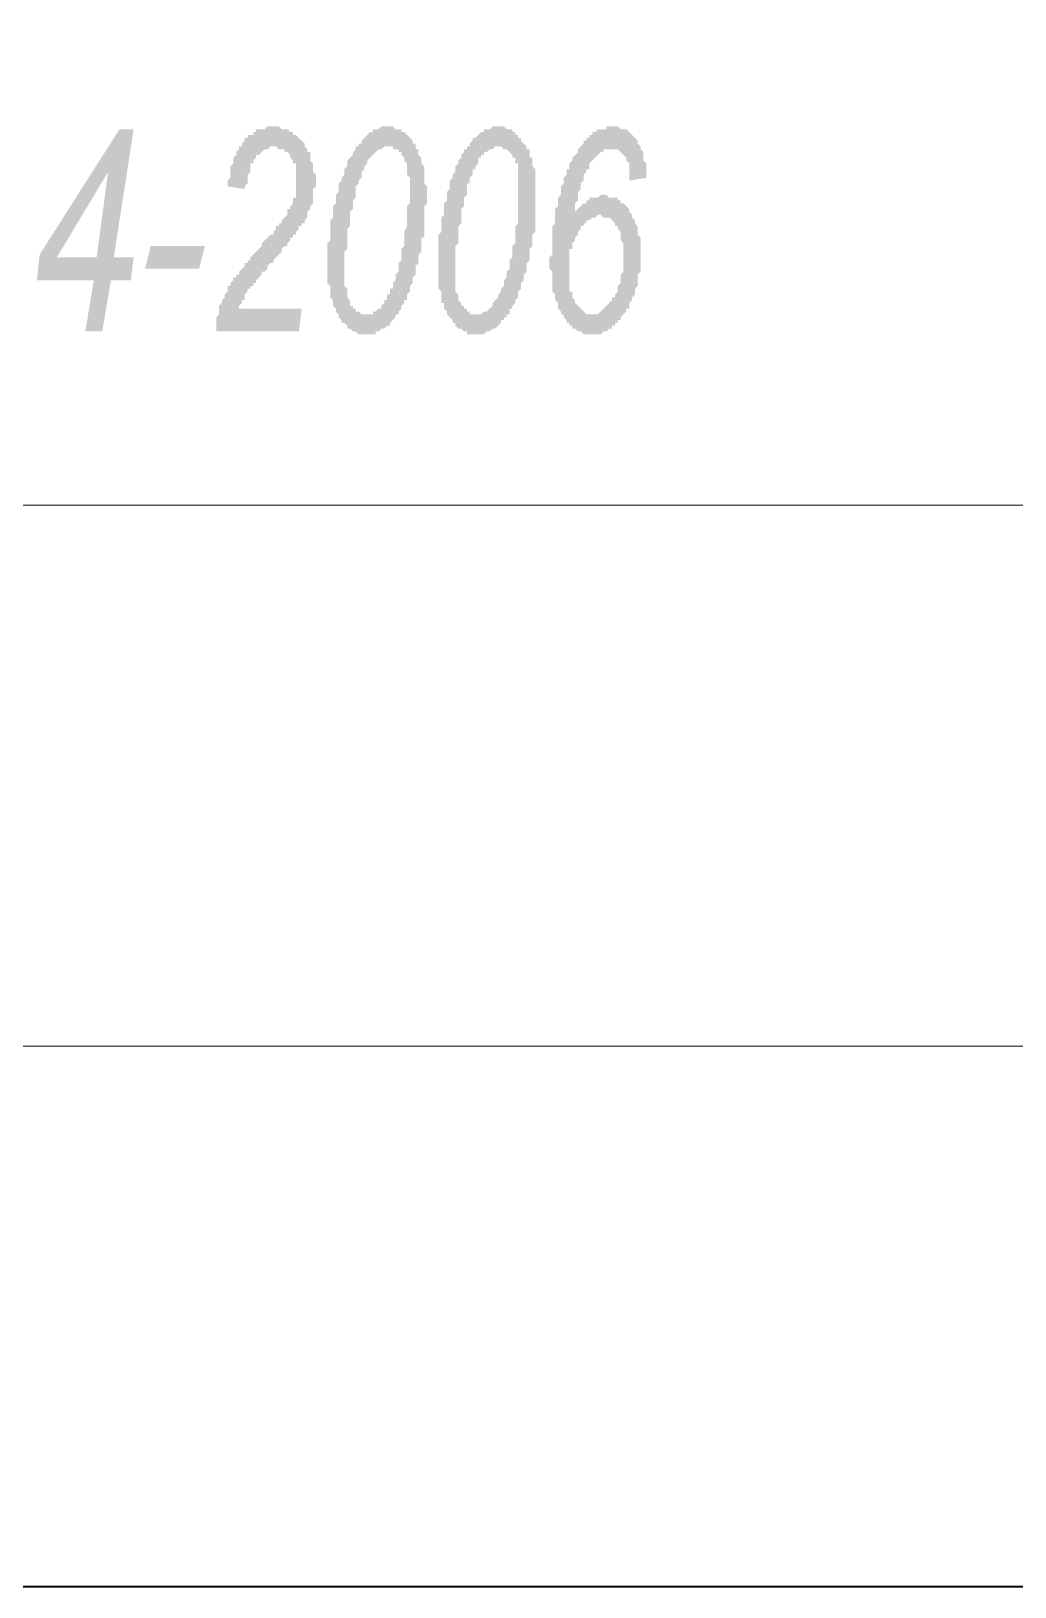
# Model space of a CAD drawing. Header units: millimetres. Extents: x 1372 to 666090, y 1285 to 31551.
# Drawn here: x 534348 to 535789, y 22615 to 24894 of the extents above; entities that cross this region are included whole.
import ezdxf

# ---------------------------------------------------------------- set-up
doc = ezdxf.new("R2010")
doc.units = ezdxf.units.MM
doc.layers.add('PDF _0', color=7, linetype='Continuous')
doc.layers.add('PDF _75-АЗ Штамп', color=7, linetype='Continuous')

msp = doc.modelspace()

# ---------------------------------------------------------------- hatches: boundary and pattern name
at = {"layer": 'PDF _75-АЗ Штамп', "transparency": 33554559}
h = msp.add_hatch(color=256, dxfattribs=at)
h.paths.add_polyline_path([(534427.3, 24454.2), (534439.8, 24529.3), (534356.4, 24529.3), (534360.5, 24566.8), (534477.3, 24750.3), (534498.2, 24750.3), (534469, 24562.6), (534498.2, 24562.6), (534494, 24529.3), (534464.8, 24529.3), (534452.3, 24454.2)], flags=0)
h.paths.add_polyline_path([(534444, 24562.6), (534460.7, 24687.8), (534385.6, 24562.6)], flags=0)
msp.add_hatch(color=256, dxfattribs=at).paths.add_polyline_path([(534619.2, 24454.2), (534619.2, 24458.4), (534619.2, 24462.5), (534619.2, 24466.7), (534619.2, 24470.9), (534619.2, 24475), (534623.3, 24479.2), (534623.3, 24483.4), (534623.3, 24487.6), (534623.3, 24491.7), (534627.5, 24495.9), (534627.5, 24500.1), (534627.5, 24500.1), (534631.7, 24504.2), (534631.7, 24508.4), (534631.7, 24508.4), (534635.8, 24512.6), (534635.8, 24516.8), (534635.8, 24520.9), (534640, 24520.9), (534640, 24525.1), (534644.2, 24529.3), (534644.2, 24533.4), (534648.4, 24533.4), (534648.4, 24533.4), (534648.4, 24537.6), (534652.5, 24537.6), (534652.5, 24541.8), (534652.5, 24541.8), (534656.7, 24546), (534656.7, 24546), (534660.9, 24550.1), (534660.9, 24554.3), (534665, 24554.3), (534665, 24558.5), (534669.2, 24558.5), (534669.2, 24562.6), (534673.4, 24566.8), (534677.6, 24571), (534677.6, 24571), (534681.7, 24575.2), (534685.9, 24579.3), (534685.9, 24583.5), (534690.1, 24587.7), (534690.1, 24587.7), (534694.2, 24591.8), (534698.4, 24596), (534702.6, 24596), (534702.6, 24600.2), (534706.8, 24604.4), (534706.8, 24608.5), (534710.9, 24608.5), (534710.9, 24612.7), (534715.1, 24612.7), (534715.1, 24616.9), (534715.1, 24616.9), (534719.3, 24621), (534719.3, 24621), (534723.4, 24625.2), (534723.4, 24629.4), (534723.4, 24633.6), (534727.6, 24633.6), (534727.6, 24637.7), (534731.8, 24641.9), (534731.8, 24646.1), (534731.8, 24650.2), (534736, 24650.2), (534736, 24654.4), (534736, 24654.4), (534736, 24658.6), (534736, 24662.8), (534736, 24666.9), (534736, 24671.1), (534736, 24675.3), (534736, 24679.4), (534736, 24683.6), (534736, 24687.8), (534736, 24691.9), (534736, 24696.1), (534736, 24700.3), (534731.8, 24700.3), (534731.8, 24704.5), (534727.6, 24708.6), (534727.6, 24708.6), (534727.6, 24712.8), (534723.4, 24717), (534719.3, 24717), (534719.3, 24721.1), (534715.1, 24721.1), (534715.1, 24721.1), (534710.9, 24721.1), (534706.8, 24725.3), (534706.8, 24725.3), (534702.6, 24725.3), (534698.4, 24725.3), (534698.4, 24725.3), (534694.2, 24721.1), (534690.1, 24721.1), (534690.1, 24721.1), (534685.9, 24717), (534685.9, 24717), (534681.7, 24712.8), (534677.6, 24712.8), (534677.6, 24708.6), (534677.6, 24708.6), (534673.4, 24704.5), (534673.4, 24700.3), (534669.2, 24700.3), (534669.2, 24696.1), (534669.2, 24691.9), (534669.2, 24687.8), (534665, 24683.6), (534665, 24679.4), (534665, 24675.3), (534665, 24671.1), (534660.9, 24666.9), (534660.9, 24662.8), (534635.8, 24666.9), (534635.8, 24671.1), (534635.8, 24675.3), (534640, 24679.4), (534640, 24683.6), (534640, 24687.8), (534640, 24691.9), (534640, 24696.1), (534644.2, 24700.3), (534644.2, 24704.5), (534644.2, 24708.6), (534648.4, 24712.8), (534648.4, 24712.8), (534648.4, 24717), (534652.5, 24721.1), (534652.5, 24725.3), (534656.7, 24725.3), (534656.7, 24729.5), (534656.7, 24729.5), (534660.9, 24733.7), (534660.9, 24737.8), (534665, 24737.8), (534665, 24742), (534669.2, 24742), (534673.4, 24742), (534673.4, 24746.2), (534677.6, 24746.2), (534677.6, 24750.3), (534681.7, 24750.3), (534685.9, 24750.3), (534685.9, 24750.3), (534690.1, 24750.3), (534694.2, 24754.5), (534698.4, 24754.5), (534698.4, 24754.5), (534702.6, 24754.5), (534706.8, 24754.5), (534706.8, 24754.5), (534710.9, 24754.5), (534715.1, 24750.3), (534715.1, 24750.3), (534719.3, 24750.3), (534723.4, 24750.3), (534723.4, 24750.3), (534727.6, 24746.2), (534731.8, 24746.2), (534731.8, 24742), (534736, 24742), (534736, 24742), (534740.1, 24737.8), (534740.1, 24737.8), (534744.3, 24733.7), (534748.5, 24729.5), (534748.5, 24729.5), (534748.5, 24725.3), (534752.6, 24721.1), (534752.6, 24717), (534756.8, 24717), (534756.8, 24712.8), (534756.8, 24708.6), (534756.8, 24704.5), (534761, 24700.3), (534761, 24696.1), (534761, 24691.9), (534761, 24691.9), (534761, 24687.8), (534765.1, 24683.6), (534765.1, 24679.4), (534765.1, 24675.3), (534765.1, 24675.3), (534765.1, 24671.1), (534765.1, 24666.9), (534761, 24662.8), (534761, 24658.6), (534761, 24654.4), (534761, 24650.2), (534761, 24646.1), (534761, 24641.9), (534756.8, 24637.7), (534756.8, 24637.7), (534756.8, 24633.6), (534752.6, 24629.4), (534752.6, 24625.2), (534752.6, 24621), (534748.5, 24616.9), (534748.5, 24616.9), (534748.5, 24616.9), (534748.5, 24612.7), (534744.3, 24612.7), (534744.3, 24612.7), (534744.3, 24608.5), (534740.1, 24608.5), (534740.1, 24604.4), (534740.1, 24604.4), (534736, 24600.2), (534736, 24596), (534731.8, 24596), (534731.8, 24591.8), (534727.6, 24591.8), (534727.6, 24587.7), (534723.4, 24583.5), (534723.4, 24579.3), (534719.3, 24579.3), (534715.1, 24575.2), (534715.1, 24571), (534710.9, 24566.8), (534706.8, 24562.6), (534702.6, 24558.5), (534702.6, 24554.3), (534698.4, 24554.3), (534694.2, 24550.1), (534694.2, 24546), (534690.1, 24541.8), (534685.9, 24541.8), (534685.9, 24537.6), (534681.7, 24533.4), (534681.7, 24533.4), (534677.6, 24529.3), (534677.6, 24525.1), (534673.4, 24525.1), (534673.4, 24520.9), (534669.2, 24520.9), (534669.2, 24516.8), (534665, 24516.8), (534665, 24512.6), (534660.9, 24508.4), (534660.9, 24504.2), (534660.9, 24500.1), (534656.7, 24500.1), (534656.7, 24495.9), (534652.5, 24491.7), (534652.5, 24487.6), (534744.3, 24487.6), (534740.1, 24454.2)])
h = msp.add_hatch(color=256, dxfattribs=at)
h.paths.add_polyline_path([(534781.8, 24554.3), (534781.8, 24558.5), (534781.8, 24562.6), (534781.8, 24562.6), (534781.8, 24566.8), (534781.8, 24571), (534781.8, 24575.2), (534781.8, 24579.3), (534781.8, 24583.5), (534786, 24587.7), (534786, 24591.8), (534786, 24596), (534786, 24600.2), (534786, 24604.4), (534786, 24608.5), (534786, 24612.7), (534786, 24616.9), (534790.2, 24621), (534790.2, 24625.2), (534790.2, 24629.4), (534790.2, 24633.6), (534790.2, 24637.7), (534794.3, 24641.9), (534794.3, 24646.1), (534794.3, 24650.2), (534794.3, 24654.4), (534798.5, 24658.6), (534798.5, 24662.8), (534798.5, 24666.9), (534798.5, 24671.1), (534802.7, 24675.3), (534802.7, 24679.4), (534802.7, 24679.4), (534806.9, 24683.6), (534806.9, 24687.8), (534806.9, 24691.9), (534806.9, 24691.9), (534811, 24696.1), (534811, 24700.3), (534811, 24704.5), (534815.2, 24708.6), (534815.2, 24708.6), (534819.4, 24712.8), (534819.4, 24717), (534823.5, 24721.1), (534823.5, 24721.1), (534823.5, 24725.3), (534827.7, 24725.3), (534827.7, 24729.5), (534831.9, 24729.5), (534831.9, 24733.7), (534836.1, 24737.8), (534836.1, 24737.8), (534840.2, 24742), (534840.2, 24742), (534844.4, 24746.2), (534848.6, 24746.2), (534848.6, 24746.2), (534848.6, 24750.3), (534852.7, 24750.3), (534856.9, 24750.3), (534856.9, 24750.3), (534861.1, 24754.5), (534865.3, 24754.5), (534869.4, 24754.5), (534869.4, 24754.5), (534873.6, 24754.5), (534877.8, 24754.5), (534877.8, 24754.5), (534881.9, 24750.3), (534886.1, 24750.3), (534886.1, 24750.3), (534890.3, 24750.3), (534890.3, 24746.2), (534894.5, 24746.2), (534898.6, 24742), (534898.6, 24742), (534902.8, 24737.8), (534902.8, 24737.8), (534907, 24733.7), (534907, 24729.5), (534911.1, 24729.5), (534911.1, 24725.3), (534911.1, 24721.1), (534915.3, 24721.1), (534915.3, 24717), (534915.3, 24712.8), (534919.5, 24708.6), (534919.5, 24708.6), (534919.5, 24704.5), (534919.5, 24700.3), (534923.7, 24696.1), (534923.7, 24691.9), (534923.7, 24687.8), (534923.7, 24683.6), (534923.7, 24679.4), (534923.7, 24675.3), (534923.7, 24671.1), (534927.8, 24666.9), (534927.8, 24662.8), (534927.8, 24658.6), (534927.8, 24654.4), (534927.8, 24650.2), (534927.8, 24646.1), (534927.8, 24641.9), (534923.7, 24637.7), (534923.7, 24633.6), (534923.7, 24629.4), (534923.7, 24625.2), (534923.7, 24621), (534923.7, 24616.9), (534923.7, 24612.7), (534923.7, 24608.5), (534923.7, 24604.4), (534923.7, 24600.2), (534923.7, 24596), (534923.7, 24591.8), (534919.5, 24591.8), (534919.5, 24587.7), (534919.5, 24583.5), (534919.5, 24579.3), (534919.5, 24575.2), (534919.5, 24571), (534915.3, 24566.8), (534915.3, 24562.6), (534915.3, 24558.5), (534915.3, 24558.5), (534915.3, 24554.3), (534911.1, 24550.1), (534911.1, 24546), (534911.1, 24541.8), (534911.1, 24537.6), (534907, 24533.4), (534907, 24529.3), (534907, 24525.1), (534902.8, 24520.9), (534902.8, 24516.8), (534902.8, 24512.6), (534898.6, 24508.4), (534898.6, 24504.2), (534898.6, 24500.1), (534894.5, 24500.1), (534894.5, 24495.9), (534890.3, 24491.7), (534890.3, 24487.6), (534890.3, 24487.6), (534886.1, 24483.4), (534886.1, 24479.2), (534881.9, 24479.2), (534881.9, 24475), (534881.9, 24475), (534877.8, 24470.9), (534877.8, 24470.9), (534873.6, 24466.7), (534873.6, 24462.5), (534869.4, 24462.5), (534865.3, 24458.4), (534865.3, 24458.4), (534861.1, 24458.4), (534856.9, 24454.2), (534856.9, 24454.2), (534852.7, 24454.2), (534852.7, 24450), (534848.6, 24450), (534844.4, 24450), (534844.4, 24450), (534840.2, 24450), (534836.1, 24450), (534836.1, 24450), (534831.9, 24450), (534827.7, 24450), (534827.7, 24450), (534823.5, 24454.2), (534819.4, 24454.2), (534819.4, 24454.2), (534815.2, 24458.4), (534815.2, 24458.4), (534811, 24458.4), (534811, 24462.5), (534806.9, 24466.7), (534802.7, 24466.7), (534802.7, 24470.9), (534798.5, 24475), (534798.5, 24475), (534798.5, 24479.2), (534794.3, 24483.4), (534794.3, 24483.4), (534794.3, 24487.6), (534790.2, 24491.7), (534790.2, 24495.9), (534790.2, 24495.9), (534790.2, 24500.1), (534786, 24504.2), (534786, 24508.4), (534786, 24512.6), (534786, 24516.8), (534786, 24520.9), (534781.8, 24525.1), (534781.8, 24529.3), (534781.8, 24533.4), (534781.8, 24537.6), (534781.8, 24541.8), (534781.8, 24546), (534781.8, 24554.3), (534781.8, 24554.3)], flags=0)
h.paths.add_polyline_path([(534806.9, 24541.8), (534806.9, 24537.6), (534806.9, 24533.4), (534806.9, 24529.3), (534806.9, 24525.1), (534806.9, 24520.9), (534811, 24516.8), (534811, 24512.6), (534811, 24508.4), (534811, 24504.2), (534811, 24504.2), (534815.2, 24500.1), (534815.2, 24495.9), (534815.2, 24491.7), (534819.4, 24491.7), (534819.4, 24487.6), (534823.5, 24487.6), (534823.5, 24483.4), (534827.7, 24483.4), (534831.9, 24479.2), (534831.9, 24479.2), (534836.1, 24479.2), (534840.2, 24479.2), (534840.2, 24479.2), (534840.2, 24479.2), (534844.4, 24479.2), (534848.6, 24479.2), (534848.6, 24483.4), (534852.7, 24483.4), (534852.7, 24483.4), (534856.9, 24487.6), (534861.1, 24487.6), (534861.1, 24491.7), (534865.3, 24495.9), (534865.3, 24500.1), (534865.3, 24500.1), (534869.4, 24500.1), (534869.4, 24504.2), (534869.4, 24508.4), (534873.6, 24508.4), (534873.6, 24512.6), (534873.6, 24516.8), (534877.8, 24516.8), (534877.8, 24520.9), (534877.8, 24525.1), (534881.9, 24529.3), (534881.9, 24533.4), (534881.9, 24537.6), (534886.1, 24541.8), (534886.1, 24546), (534886.1, 24550.1), (534886.1, 24554.3), (534890.3, 24558.5), (534890.3, 24562.6), (534890.3, 24566.8), (534890.3, 24571), (534890.3, 24575.2), (534894.5, 24579.3), (534894.5, 24583.5), (534894.5, 24587.7), (534894.5, 24591.8), (534894.5, 24596), (534894.5, 24600.2), (534898.6, 24608.5), (534898.6, 24612.7), (534898.6, 24616.9), (534898.6, 24621), (534898.6, 24625.2), (534898.6, 24629.4), (534898.6, 24633.6), (534898.6, 24637.7), (534898.6, 24637.7), (534902.8, 24641.9), (534902.8, 24646.1), (534902.8, 24650.2), (534902.8, 24654.4), (534902.8, 24658.6), (534902.8, 24658.6), (534902.8, 24662.8), (534902.8, 24666.9), (534902.8, 24675.3), (534902.8, 24679.4), (534898.6, 24683.6), (534898.6, 24687.8), (534898.6, 24691.9), (534898.6, 24696.1), (534898.6, 24700.3), (534898.6, 24700.3), (534894.5, 24704.5), (534894.5, 24708.6), (534894.5, 24708.6), (534890.3, 24712.8), (534890.3, 24717), (534886.1, 24717), (534886.1, 24721.1), (534881.9, 24721.1), (534877.8, 24721.1), (534877.8, 24725.3), (534873.6, 24725.3), (534869.4, 24725.3), (534869.4, 24725.3), (534869.4, 24725.3), (534865.3, 24725.3), (534861.1, 24721.1), (534861.1, 24721.1), (534856.9, 24721.1), (534852.7, 24717), (534852.7, 24717), (534848.6, 24712.8), (534848.6, 24712.8), (534844.4, 24708.6), (534844.4, 24708.6), (534840.2, 24704.5), (534840.2, 24700.3), (534836.1, 24696.1), (534836.1, 24691.9), (534836.1, 24691.9), (534831.9, 24687.8), (534831.9, 24683.6), (534831.9, 24683.6), (534831.9, 24679.4), (534827.7, 24675.3), (534827.7, 24671.1), (534827.7, 24671.1), (534823.5, 24666.9), (534823.5, 24662.8), (534823.5, 24658.6), (534823.5, 24654.4), (534823.5, 24650.2), (534819.4, 24646.1), (534819.4, 24641.9), (534819.4, 24637.7), (534819.4, 24633.6), (534815.2, 24629.4), (534815.2, 24625.2), (534815.2, 24616.9), (534815.2, 24612.7), (534815.2, 24608.5), (534811, 24604.4), (534811, 24600.2), (534811, 24596), (534811, 24591.8), (534811, 24583.5), (534811, 24579.3), (534811, 24575.2), (534806.9, 24571), (534806.9, 24566.8), (534806.9, 24566.8), (534806.9, 24562.6), (534806.9, 24558.5), (534806.9, 24554.3), (534806.9, 24550.1), (534806.9, 24546), (534806.9, 24546), (534806.9, 24541.8)], flags=0)
h = msp.add_hatch(color=256, dxfattribs=at)
h.paths.add_polyline_path([(534944.5, 24554.3), (534944.5, 24558.5), (534944.5, 24562.6), (534944.5, 24562.6), (534944.5, 24566.8), (534944.5, 24571), (534944.5, 24575.2), (534944.5, 24579.3), (534944.5, 24583.5), (534944.5, 24587.7), (534944.5, 24591.8), (534944.5, 24596), (534948.7, 24600.2), (534948.7, 24604.4), (534948.7, 24608.5), (534948.7, 24612.7), (534948.7, 24616.9), (534948.7, 24621), (534952.9, 24625.2), (534952.9, 24629.4), (534952.9, 24633.6), (534952.9, 24637.7), (534952.9, 24641.9), (534957, 24646.1), (534957, 24650.2), (534957, 24654.4), (534957, 24658.6), (534961.2, 24662.8), (534961.2, 24666.9), (534961.2, 24671.1), (534961.2, 24675.3), (534965.4, 24679.4), (534965.4, 24679.4), (534965.4, 24683.6), (534969.5, 24687.8), (534969.5, 24691.9), (534969.5, 24691.9), (534969.5, 24696.1), (534973.7, 24700.3), (534973.7, 24704.5), (534977.9, 24708.6), (534977.9, 24708.6), (534977.9, 24712.8), (534982.1, 24717), (534982.1, 24721.1), (534986.2, 24721.1), (534986.2, 24725.3), (534990.4, 24725.3), (534990.4, 24729.5), (534990.4, 24729.5), (534994.6, 24733.7), (534994.6, 24737.8), (534998.7, 24737.8), (535002.9, 24742), (535002.9, 24742), (535007.1, 24746.2), (535007.1, 24746.2), (535011.2, 24746.2), (535011.2, 24750.3), (535015.4, 24750.3), (535019.6, 24750.3), (535019.6, 24750.3), (535023.8, 24754.5), (535027.9, 24754.5), (535027.9, 24754.5), (535032.1, 24754.5), (535036.3, 24754.5), (535036.3, 24754.5), (535040.4, 24754.5), (535044.6, 24750.3), (535044.6, 24750.3), (535048.8, 24750.3), (535053, 24750.3), (535053, 24746.2), (535057.1, 24746.2), (535057.1, 24742), (535061.3, 24742), (535061.3, 24737.8), (535065.5, 24737.8), (535065.5, 24733.7), (535069.6, 24729.5), (535069.6, 24729.5), (535073.8, 24725.3), (535073.8, 24721.1), (535078, 24721.1), (535078, 24717), (535078, 24712.8), (535078, 24708.6), (535082.2, 24708.6), (535082.2, 24704.5), (535082.2, 24700.3), (535082.2, 24696.1), (535086.3, 24691.9), (535086.3, 24687.8), (535086.3, 24683.6), (535086.3, 24679.4), (535086.3, 24675.3), (535086.3, 24671.1), (535086.3, 24666.9), (535086.3, 24662.8), (535086.3, 24658.6), (535086.3, 24654.4), (535086.3, 24650.2), (535086.3, 24646.1), (535086.3, 24641.9), (535086.3, 24637.7), (535086.3, 24633.6), (535086.3, 24629.4), (535086.3, 24625.2), (535086.3, 24621), (535086.3, 24616.9), (535086.3, 24612.7), (535086.3, 24608.5), (535086.3, 24604.4), (535086.3, 24600.2), (535082.2, 24596), (535082.2, 24591.8), (535082.2, 24591.8), (535082.2, 24587.7), (535082.2, 24583.5), (535082.2, 24579.3), (535078, 24575.2), (535078, 24571), (535078, 24566.8), (535078, 24562.6), (535078, 24558.5), (535078, 24558.5), (535073.8, 24554.3), (535073.8, 24550.1), (535073.8, 24546), (535073.8, 24541.8), (535069.6, 24537.6), (535069.6, 24533.4), (535069.6, 24529.3), (535065.5, 24525.1), (535065.5, 24520.9), (535065.5, 24516.8), (535061.3, 24512.6), (535061.3, 24508.4), (535061.3, 24504.2), (535057.1, 24500.1), (535057.1, 24500.1), (535057.1, 24495.9), (535053, 24491.7), (535053, 24487.6), (535048.8, 24487.6), (535048.8, 24483.4), (535048.8, 24479.2), (535044.6, 24479.2), (535044.6, 24475), (535040.4, 24475), (535040.4, 24470.9), (535036.3, 24470.9), (535036.3, 24466.7), (535032.1, 24462.5), (535032.1, 24462.5), (535027.9, 24458.4), (535023.8, 24458.4), (535023.8, 24458.4), (535019.6, 24454.2), (535019.6, 24454.2), (535015.4, 24454.2), (535011.2, 24450), (535011.2, 24450), (535007.1, 24450), (535002.9, 24450), (535002.9, 24450), (534998.7, 24450), (534994.6, 24450), (534994.6, 24450), (534990.4, 24450), (534986.2, 24450), (534986.2, 24454.2), (534982.1, 24454.2), (534982.1, 24454.2), (534977.9, 24458.4), (534973.7, 24458.4), (534973.7, 24458.4), (534969.5, 24462.5), (534969.5, 24466.7), (534965.4, 24466.7), (534965.4, 24470.9), (534961.2, 24475), (534961.2, 24475), (534957, 24479.2), (534957, 24483.4), (534957, 24483.4), (534952.9, 24487.6), (534952.9, 24491.7), (534952.9, 24495.9), (534948.7, 24495.9), (534948.7, 24500.1), (534948.7, 24504.2), (534948.7, 24508.4), (534948.7, 24512.6), (534944.5, 24516.8), (534944.5, 24520.9), (534944.5, 24525.1), (534944.5, 24529.3), (534944.5, 24533.4), (534944.5, 24537.6), (534944.5, 24541.8), (534944.5, 24546), (534944.5, 24554.3), (534944.5, 24554.3)], flags=0)
h.paths.add_polyline_path([(534969.5, 24541.8), (534969.5, 24537.6), (534969.5, 24533.4), (534969.5, 24529.3), (534969.5, 24525.1), (534969.5, 24520.9), (534969.5, 24516.8), (534969.5, 24512.6), (534973.7, 24508.4), (534973.7, 24504.2), (534973.7, 24504.2), (534973.7, 24500.1), (534977.9, 24495.9), (534977.9, 24491.7), (534982.1, 24491.7), (534982.1, 24487.6), (534986.2, 24487.6), (534986.2, 24483.4), (534990.4, 24483.4), (534990.4, 24479.2), (534994.6, 24479.2), (534998.7, 24479.2), (534998.7, 24479.2), (534998.7, 24479.2), (535002.9, 24479.2), (535007.1, 24479.2), (535007.1, 24479.2), (535011.2, 24483.4), (535015.4, 24483.4), (535015.4, 24483.4), (535019.6, 24487.6), (535019.6, 24487.6), (535023.8, 24491.7), (535023.8, 24495.9), (535027.9, 24500.1), (535027.9, 24500.1), (535027.9, 24500.1), (535032.1, 24504.2), (535032.1, 24508.4), (535032.1, 24508.4), (535036.3, 24512.6), (535036.3, 24516.8), (535036.3, 24516.8), (535040.4, 24520.9), (535040.4, 24525.1), (535040.4, 24529.3), (535044.6, 24533.4), (535044.6, 24537.6), (535044.6, 24541.8), (535048.8, 24546), (535048.8, 24550.1), (535048.8, 24554.3), (535048.8, 24558.5), (535053, 24562.6), (535053, 24566.8), (535053, 24571), (535053, 24575.2), (535053, 24579.3), (535057.1, 24583.5), (535057.1, 24587.7), (535057.1, 24591.8), (535057.1, 24596), (535057.1, 24600.2), (535057.1, 24608.5), (535061.3, 24612.7), (535061.3, 24616.9), (535061.3, 24621), (535061.3, 24625.2), (535061.3, 24629.4), (535061.3, 24633.6), (535061.3, 24637.7), (535061.3, 24637.7), (535061.3, 24641.9), (535061.3, 24646.1), (535061.3, 24650.2), (535061.3, 24654.4), (535061.3, 24658.6), (535061.3, 24658.6), (535061.3, 24662.8), (535061.3, 24666.9), (535061.3, 24675.3), (535061.3, 24679.4), (535061.3, 24683.6), (535061.3, 24687.8), (535061.3, 24691.9), (535061.3, 24696.1), (535061.3, 24700.3), (535057.1, 24700.3), (535057.1, 24704.5), (535057.1, 24708.6), (535053, 24708.6), (535053, 24712.8), (535048.8, 24717), (535048.8, 24717), (535044.6, 24721.1), (535044.6, 24721.1), (535040.4, 24721.1), (535036.3, 24725.3), (535036.3, 24725.3), (535032.1, 24725.3), (535032.1, 24725.3), (535027.9, 24725.3), (535027.9, 24725.3), (535023.8, 24721.1), (535019.6, 24721.1), (535019.6, 24721.1), (535015.4, 24717), (535011.2, 24717), (535011.2, 24712.8), (535007.1, 24712.8), (535007.1, 24708.6), (535002.9, 24708.6), (535002.9, 24704.5), (535002.9, 24700.3), (534998.7, 24696.1), (534998.7, 24691.9), (534994.6, 24691.9), (534994.6, 24687.8), (534994.6, 24683.6), (534994.6, 24683.6), (534990.4, 24679.4), (534990.4, 24675.3), (534990.4, 24671.1), (534986.2, 24671.1), (534986.2, 24666.9), (534986.2, 24662.8), (534986.2, 24658.6), (534986.2, 24654.4), (534982.1, 24650.2), (534982.1, 24646.1), (534982.1, 24641.9), (534982.1, 24637.7), (534977.9, 24633.6), (534977.9, 24629.4), (534977.9, 24625.2), (534977.9, 24616.9), (534977.9, 24612.7), (534973.7, 24608.5), (534973.7, 24604.4), (534973.7, 24600.2), (534973.7, 24596), (534973.7, 24591.8), (534973.7, 24583.5), (534969.5, 24579.3), (534969.5, 24575.2), (534969.5, 24571), (534969.5, 24566.8), (534969.5, 24566.8), (534969.5, 24562.6), (534969.5, 24558.5), (534969.5, 24554.3), (534969.5, 24550.1), (534969.5, 24546), (534969.5, 24546), (534969.5, 24541.8)], flags=0)
h = msp.add_hatch(color=256, dxfattribs=at)
h.paths.add_polyline_path([(535144.7, 24629.4), (535144.7, 24629.4), (535148.9, 24633.6), (535148.9, 24633.6), (535153.1, 24637.7), (535157.2, 24641.9), (535157.2, 24641.9), (535161.4, 24641.9), (535161.4, 24646.1), (535165.6, 24646.1), (535165.6, 24650.2), (535169.8, 24650.2), (535173.9, 24650.2), (535178.1, 24650.2), (535178.1, 24650.2), (535182.3, 24654.4), (535186.4, 24654.4), (535186.4, 24654.4), (535190.6, 24654.4), (535190.6, 24654.4), (535194.8, 24650.2), (535199, 24650.2), (535199, 24650.2), (535203.1, 24650.2), (535207.3, 24650.2), (535207.3, 24646.1), (535211.5, 24646.1), (535211.5, 24641.9), (535215.6, 24641.9), (535219.8, 24637.7), (535219.8, 24637.7), (535224, 24633.6), (535224, 24629.4), (535224, 24629.4), (535228.2, 24625.2), (535228.2, 24625.2), (535228.2, 24621), (535232.3, 24616.9), (535232.3, 24612.7), (535232.3, 24612.7), (535236.5, 24608.5), (535236.5, 24604.4), (535236.5, 24600.2), (535236.5, 24596), (535240.7, 24591.8), (535240.7, 24587.7), (535240.7, 24583.5), (535240.7, 24579.3), (535240.7, 24575.2), (535240.7, 24571), (535240.7, 24566.8), (535240.7, 24562.6), (535240.7, 24558.5), (535240.7, 24554.3), (535240.7, 24550.1), (535240.7, 24546), (535240.7, 24541.8), (535236.5, 24537.6), (535236.5, 24533.4), (535236.5, 24529.3), (535236.5, 24525.1), (535236.5, 24525.1), (535236.5, 24520.9), (535232.3, 24516.8), (535232.3, 24512.6), (535232.3, 24508.4), (535228.2, 24504.2), (535228.2, 24500.1), (535228.2, 24500.1), (535224, 24495.9), (535224, 24491.7), (535224, 24487.6), (535219.8, 24487.6), (535219.8, 24483.4), (535215.6, 24479.2), (535215.6, 24479.2), (535211.5, 24475), (535211.5, 24470.9), (535207.3, 24470.9), (535207.3, 24466.7), (535203.1, 24466.7), (535203.1, 24462.5), (535199, 24462.5), (535199, 24458.4), (535194.8, 24458.4), (535190.6, 24454.2), (535190.6, 24454.2), (535186.4, 24454.2), (535186.4, 24454.2), (535182.3, 24450), (535178.1, 24450), (535178.1, 24450), (535173.9, 24450), (535169.8, 24450), (535169.8, 24450), (535165.6, 24450), (535161.4, 24450), (535161.4, 24450), (535157.2, 24450), (535153.1, 24454.2), (535153.1, 24454.2), (535148.9, 24454.2), (535148.9, 24454.2), (535144.7, 24458.4), (535140.6, 24458.4), (535140.6, 24462.5), (535136.4, 24462.5), (535136.4, 24466.7), (535132.2, 24466.7), (535132.2, 24470.9), (535128, 24475), (535128, 24475), (535128, 24479.2), (535123.9, 24479.2), (535123.9, 24483.4), (535119.7, 24487.6), (535119.7, 24487.6), (535119.7, 24491.7), (535119.7, 24495.9), (535115.5, 24500.1), (535115.5, 24500.1), (535115.5, 24504.2), (535115.5, 24508.4), (535111.4, 24512.6), (535111.4, 24516.8), (535111.4, 24520.9), (535111.4, 24525.1), (535111.4, 24529.3), (535111.4, 24533.4), (535111.4, 24537.6), (535111.4, 24541.8), (535107.2, 24546), (535107.2, 24550.1), (535107.2, 24554.3), (535107.2, 24558.5), (535107.2, 24562.6), (535111.4, 24566.8), (535111.4, 24571), (535111.4, 24575.2), (535111.4, 24579.3), (535111.4, 24583.5), (535111.4, 24587.7), (535111.4, 24591.8), (535111.4, 24596), (535111.4, 24596), (535111.4, 24600.2), (535111.4, 24604.4), (535111.4, 24608.5), (535115.5, 24612.7), (535115.5, 24616.9), (535115.5, 24621), (535115.5, 24625.2), (535115.5, 24629.4), (535115.5, 24633.6), (535119.7, 24637.7), (535119.7, 24641.9), (535119.7, 24646.1), (535119.7, 24650.2), (535123.9, 24654.4), (535123.9, 24658.6), (535123.9, 24662.8), (535123.9, 24666.9), (535128, 24671.1), (535128, 24675.3), (535128, 24679.4), (535132.2, 24683.6), (535132.2, 24687.8), (535132.2, 24691.9), (535136.4, 24691.9), (535136.4, 24696.1), (535136.4, 24700.3), (535140.6, 24704.5), (535140.6, 24704.5), (535140.6, 24708.6), (535144.7, 24712.8), (535144.7, 24712.8), (535148.9, 24717), (535148.9, 24721.1), (535153.1, 24725.3), (535153.1, 24725.3), (535157.2, 24729.5), (535157.2, 24733.7), (535161.4, 24733.7), (535161.4, 24737.8), (535165.6, 24737.8), (535165.6, 24742), (535169.8, 24742), (535169.8, 24746.2), (535173.9, 24746.2), (535173.9, 24746.2), (535178.1, 24750.3), (535182.3, 24750.3), (535182.3, 24750.3), (535186.4, 24750.3), (535190.6, 24750.3), (535190.6, 24754.5), (535194.8, 24754.5), (535199, 24754.5), (535199, 24754.5), (535203.1, 24754.5), (535207.3, 24754.5), (535207.3, 24754.5), (535211.5, 24750.3), (535215.6, 24750.3), (535215.6, 24750.3), (535219.8, 24750.3), (535224, 24746.2), (535224, 24746.2), (535228.2, 24742), (535228.2, 24742), (535232.3, 24737.8), (535232.3, 24737.8), (535236.5, 24733.7), (535236.5, 24733.7), (535236.5, 24729.5), (535240.7, 24725.3), (535240.7, 24721.1), (535240.7, 24721.1), (535244.8, 24717), (535244.8, 24712.8), (535244.8, 24708.6), (535244.8, 24704.5), (535249, 24700.3), (535249, 24696.1), (535249, 24691.9), (535249, 24687.8), (535249, 24683.6), (535249, 24679.4), (535224, 24675.3), (535224, 24683.6), (535224, 24687.8), (535224, 24691.9), (535224, 24696.1), (535224, 24700.3), (535219.8, 24704.5), (535219.8, 24704.5), (535219.8, 24708.6), (535215.6, 24712.8), (535215.6, 24712.8), (535215.6, 24712.8), (535211.5, 24717), (535211.5, 24717), (535207.3, 24721.1), (535203.1, 24721.1), (535203.1, 24721.1), (535199, 24721.1), (535199, 24721.1), (535194.8, 24721.1), (535190.6, 24721.1), (535190.6, 24721.1), (535186.4, 24721.1), (535186.4, 24717), (535182.3, 24717), (535178.1, 24712.8), (535178.1, 24712.8), (535173.9, 24708.6), (535173.9, 24708.6), (535169.8, 24704.5), (535169.8, 24704.5), (535165.6, 24700.3), (535165.6, 24696.1), (535165.6, 24691.9), (535161.4, 24691.9), (535161.4, 24687.8), (535157.2, 24683.6), (535157.2, 24679.4), (535157.2, 24675.3), (535153.1, 24671.1), (535153.1, 24666.9), (535153.1, 24662.8), (535148.9, 24658.6), (535148.9, 24654.4), (535148.9, 24650.2), (535148.9, 24646.1), (535144.7, 24641.9), (535144.7, 24641.9), (535144.7, 24637.7), (535144.7, 24633.6), (535144.7, 24629.4), (535144.7, 24629.4)], flags=0)
h.paths.add_polyline_path([(535136.4, 24537.6), (535136.4, 24533.4), (535136.4, 24529.3), (535136.4, 24525.1), (535136.4, 24520.9), (535136.4, 24516.8), (535136.4, 24512.6), (535140.6, 24512.6), (535140.6, 24508.4), (535140.6, 24504.2), (535144.7, 24500.1), (535144.7, 24495.9), (535144.7, 24495.9), (535148.9, 24491.7), (535148.9, 24491.7), (535153.1, 24487.6), (535153.1, 24487.6), (535157.2, 24483.4), (535157.2, 24483.4), (535161.4, 24479.2), (535165.6, 24479.2), (535165.6, 24479.2), (535169.8, 24479.2), (535169.8, 24479.2), (535173.9, 24479.2), (535173.9, 24479.2), (535178.1, 24479.2), (535182.3, 24483.4), (535182.3, 24483.4), (535186.4, 24487.6), (535186.4, 24487.6), (535190.6, 24491.7), (535190.6, 24491.7), (535194.8, 24495.9), (535194.8, 24495.9), (535199, 24500.1), (535199, 24504.2), (535203.1, 24504.2), (535203.1, 24508.4), (535207.3, 24512.6), (535207.3, 24516.8), (535207.3, 24520.9), (535207.3, 24520.9), (535211.5, 24525.1), (535211.5, 24529.3), (535211.5, 24533.4), (535211.5, 24537.6), (535215.6, 24541.8), (535215.6, 24546), (535215.6, 24550.1), (535215.6, 24554.3), (535215.6, 24558.5), (535215.6, 24562.6), (535215.6, 24562.6), (535215.6, 24566.8), (535215.6, 24571), (535215.6, 24575.2), (535215.6, 24579.3), (535215.6, 24583.5), (535211.5, 24587.7), (535211.5, 24591.8), (535211.5, 24596), (535211.5, 24600.2), (535207.3, 24604.4), (535207.3, 24604.4), (535207.3, 24608.5), (535203.1, 24608.5), (535203.1, 24612.7), (535199, 24616.9), (535199, 24616.9), (535194.8, 24621), (535190.6, 24621), (535190.6, 24621), (535186.4, 24621), (535182.3, 24625.2), (535182.3, 24625.2), (535182.3, 24625.2), (535178.1, 24625.2), (535173.9, 24621), (535173.9, 24621), (535169.8, 24621), (535169.8, 24621), (535165.6, 24616.9), (535161.4, 24616.9), (535161.4, 24612.7), (535157.2, 24612.7), (535157.2, 24608.5), (535153.1, 24608.5), (535153.1, 24604.4), (535148.9, 24600.2), (535148.9, 24600.2), (535148.9, 24596), (535144.7, 24591.8), (535144.7, 24591.8), (535144.7, 24587.7), (535140.6, 24583.5), (535140.6, 24579.3), (535140.6, 24575.2), (535136.4, 24575.2), (535136.4, 24571), (535136.4, 24566.8), (535136.4, 24562.6), (535136.4, 24558.5), (535136.4, 24554.3), (535136.4, 24550.1), (535136.4, 24546), (535136.4, 24541.8), (535136.4, 24537.6)], flags=0)

# ---------------------------------------------------------------- linework, layer by layer
at = {"layer": 'PDF _0', "lineweight": 35}
msp.add_lwpolyline([(541355.6, 22614.7), (523040, 22614.7), (523040, 28854.8), (541355.6, 28854.8)], dxfattribs=at)
at = {"layer": 'PDF _0', "lineweight": 18}
msp.add_lwpolyline([(541355.6, 24199.8), (523040, 24199.8)], close=True, dxfattribs=at)
msp.add_lwpolyline([(541355.6, 23407.2), (523040, 23407.2), (541355.6, 23407.2)], dxfattribs=at)
at = {"layer": 'PDF _75-АЗ Штамп', "lineweight": 9, "transparency": 33554559}
msp.add_solid([(534514.9, 24546), (534523.2, 24579.3), (534594.1, 24546), (534602.5, 24579.3)], dxfattribs=at)

doc.saveas('drawing.dxf')
